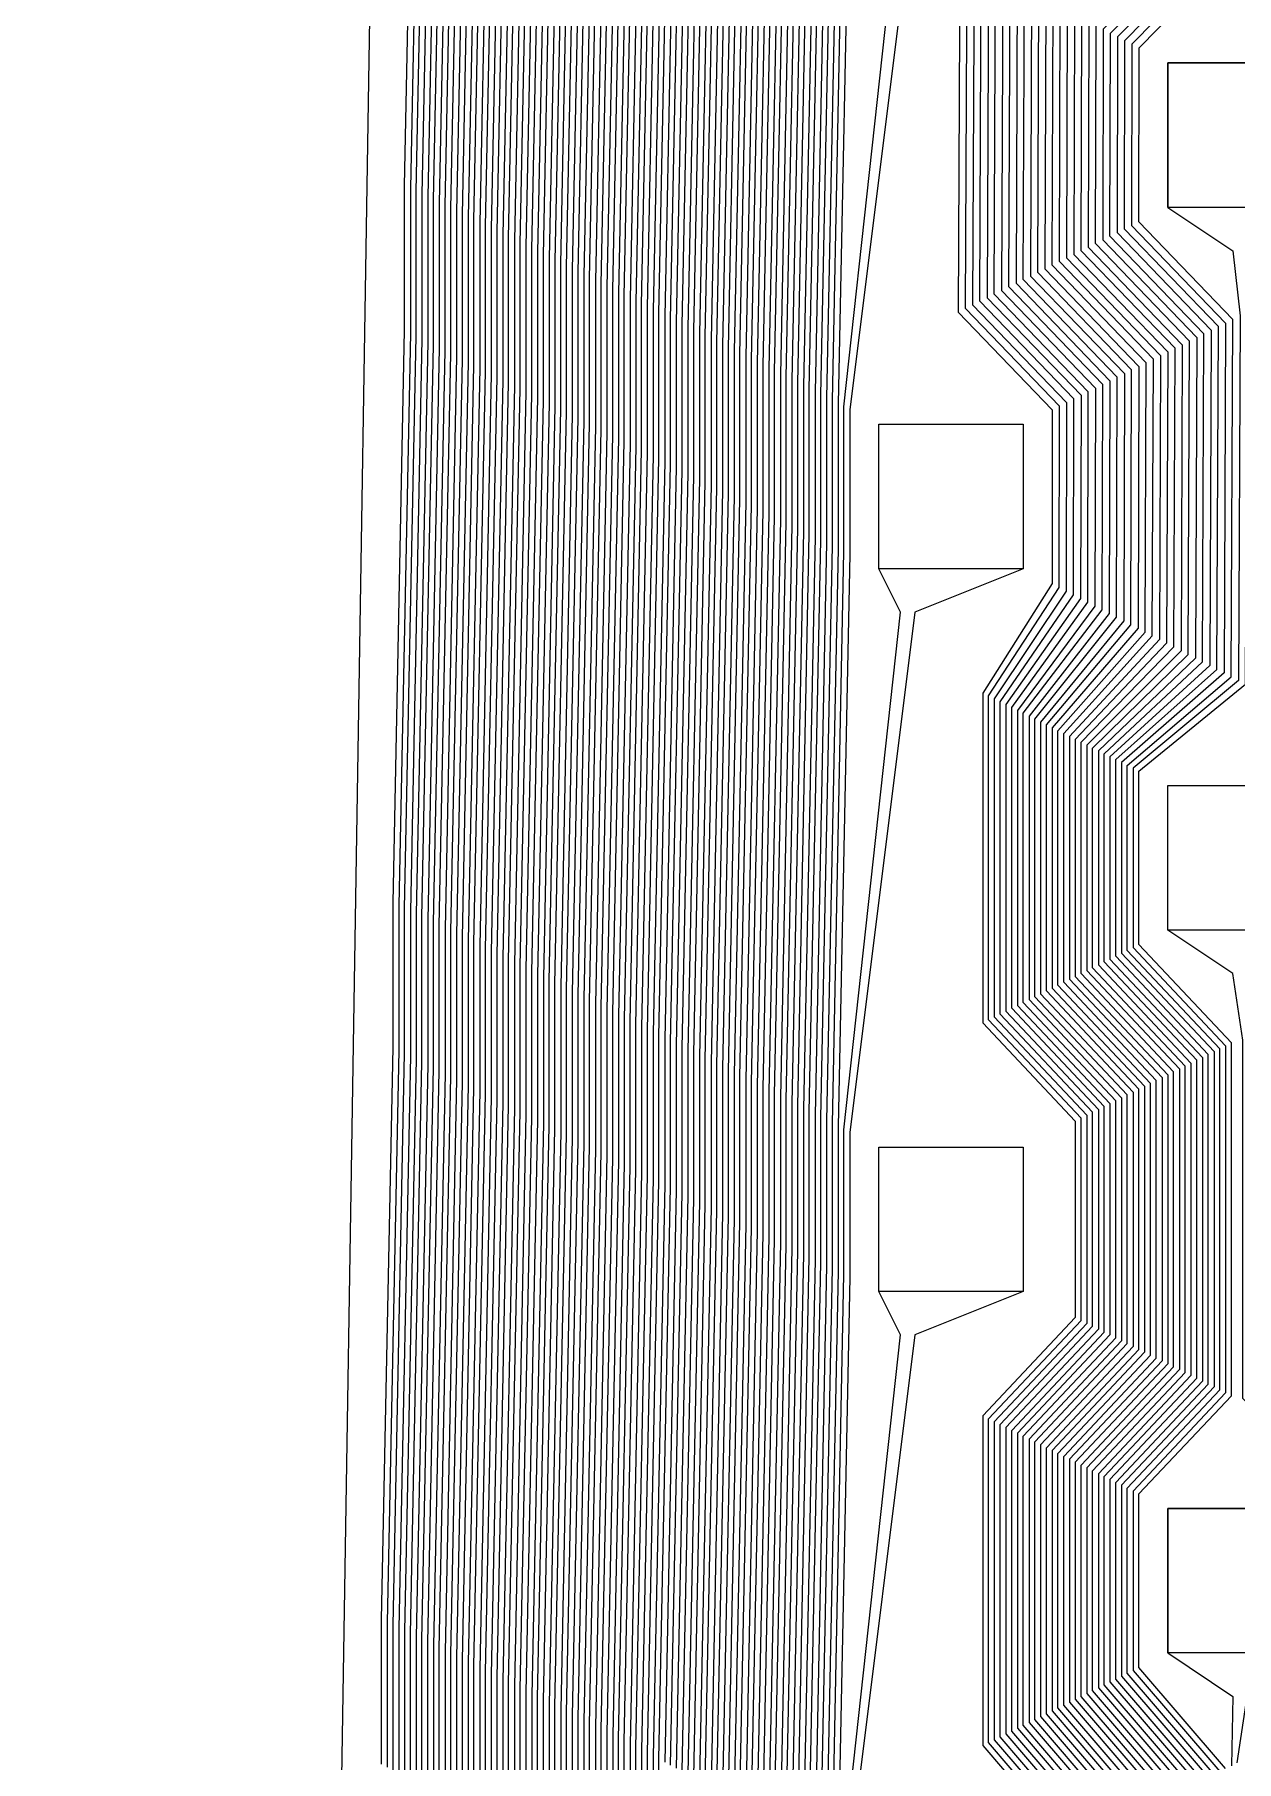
# Model space of a CAD drawing. Header units: inches. Extents: x 106592 to 209533, y 57057 to 74911.
# Drawn here: x 199059.2 to 199142.3, y 72986.3 to 73105.7 of the extents above; entities that cross this region are included whole.
import ezdxf

# ---------------------------------------------------------------- set-up
doc = ezdxf.new("R2010")
doc.units = ezdxf.units.IN
doc.header["$MEASUREMENT"] = 0
for name, color, linetype in [('metal', 221, 'Continuous'), ('nitride window', 40, 'Continuous'), ('profile', 140, 'Continuous')]:
    doc.layers.add(name, color=color, linetype=linetype)

msp = doc.modelspace()

# ---------------------------------------------------------------- linework, layer by layer
at = {"layer": 'metal'}
for points in [[(199103.56, 73525.83), (199102.76, 73486.23), (199102.76, 73476.23), (199101.96, 73436.64), (199101.96, 73426.64), (199101.16, 73387.04), (199101.16, 73377.04), (199100.36, 73337.44), (199100.36, 73327.44), (199099.56, 73287.84), (199099.56, 73277.84), (199098.76, 73238.25), (199098.76, 73228.25), (199097.96, 73188.65), (199097.96, 73178.65), (199097.16, 73139.05), (199097.16, 73129.05), (199096.36, 73089.45), (199096.36, 73079.45), (199095.56, 73039.86), (199095.56, 73029.86), (199094.76, 72990.26), (199094.76, 72980.26)], [(199095.16, 72980.06), (199095.16, 72990.06), (199095.96, 73029.66), (199095.96, 73039.66), (199096.76, 73079.25), (199096.76, 73089.25), (199097.56, 73128.85), (199097.56, 73138.85), (199098.36, 73178.45), (199098.36, 73188.45), (199099.16, 73228.05), (199099.16, 73238.05), (199099.96, 73277.64), (199099.96, 73287.64), (199100.76, 73327.24), (199100.76, 73337.24), (199101.56, 73376.84), (199101.56, 73386.84), (199102.36, 73426.44), (199102.36, 73436.44), (199103.16, 73476.03), (199103.16, 73486.03), (199103.96, 73525.63)], [(199104.36, 73525.43), (199103.56, 73485.83), (199103.56, 73475.83), (199102.76, 73436.23), (199102.76, 73426.23), (199101.96, 73386.64), (199101.96, 73376.64), (199101.16, 73337.04), (199101.16, 73327.04), (199100.36, 73287.44), (199100.36, 73277.44), (199099.56, 73237.84), (199099.56, 73227.84), (199098.76, 73188.25), (199098.76, 73178.25), (199097.96, 73138.65), (199097.96, 73128.65), (199097.16, 73089.05), (199097.16, 73079.05), (199096.36, 73039.45), (199096.36, 73029.45), (199095.56, 72989.86), (199095.56, 72979.86)], [(199095.96, 72979.66), (199095.96, 72989.66), (199096.76, 73029.25), (199096.76, 73039.25), (199097.56, 73078.85), (199097.56, 73088.85), (199098.36, 73128.45), (199098.36, 73138.45), (199099.16, 73178.05), (199099.16, 73188.05), (199099.96, 73227.64), (199099.96, 73237.64), (199100.76, 73277.24), (199100.76, 73287.24), (199101.56, 73326.84), (199101.56, 73336.84), (199102.36, 73376.44), (199102.36, 73386.44), (199103.16, 73426.03), (199103.16, 73436.03), (199103.96, 73475.63), (199103.96, 73485.63), (199104.76, 73525.23)], [(199105.16, 73525.03), (199104.36, 73485.43), (199104.36, 73475.43), (199103.56, 73435.83), (199103.56, 73425.83), (199102.76, 73386.23), (199102.76, 73376.23), (199101.96, 73336.64), (199101.96, 73326.64), (199101.16, 73287.04), (199101.16, 73277.04), (199100.36, 73237.44), (199100.36, 73227.44), (199099.56, 73187.84), (199099.56, 73177.84), (199098.76, 73138.25), (199098.76, 73128.25), (199097.96, 73088.65), (199097.96, 73078.65), (199097.16, 73039.05), (199097.16, 73029.05), (199096.36, 72989.45), (199096.36, 72979.45)], [(199096.76, 72979.25), (199096.76, 72989.25), (199097.56, 73028.85), (199097.56, 73038.85), (199098.36, 73078.45), (199098.36, 73088.45), (199099.16, 73128.05), (199099.16, 73138.05), (199099.96, 73177.64), (199099.96, 73187.64), (199100.76, 73227.24), (199100.76, 73237.24), (199101.56, 73276.84), (199101.56, 73286.84), (199102.36, 73326.44), (199102.36, 73336.44), (199103.16, 73376.03), (199103.16, 73386.03), (199103.96, 73425.63), (199103.96, 73435.63), (199104.76, 73475.23), (199104.76, 73485.23), (199105.56, 73524.83)], [(199105.96, 73524.62), (199105.16, 73485.03), (199105.16, 73475.03), (199104.36, 73435.43), (199104.36, 73425.43), (199103.56, 73385.83), (199103.56, 73375.83), (199102.76, 73336.23), (199102.76, 73326.23), (199101.96, 73286.64), (199101.96, 73276.64), (199101.16, 73237.04), (199101.16, 73227.04), (199100.36, 73187.44), (199100.36, 73177.44), (199099.56, 73137.84), (199099.56, 73127.84), (199098.76, 73088.25), (199098.76, 73078.25), (199097.96, 73038.65), (199097.96, 73028.65), (199097.16, 72989.05), (199097.16, 72979.05)], [(199097.56, 72978.85), (199097.56, 72988.85), (199098.36, 73028.45), (199098.36, 73038.45), (199099.16, 73078.05), (199099.16, 73088.05), (199099.96, 73127.64), (199099.96, 73137.64), (199100.76, 73177.24), (199100.76, 73187.24), (199101.56, 73226.84), (199101.56, 73236.84), (199102.36, 73276.44), (199102.36, 73286.44), (199103.16, 73326.03), (199103.16, 73336.03), (199103.96, 73375.63), (199103.96, 73385.63), (199104.76, 73425.23), (199104.76, 73435.23), (199105.56, 73474.83), (199105.56, 73484.83), (199106.36, 73524.42)], [(199106.76, 73524.22), (199105.96, 73484.62), (199105.96, 73474.62), (199105.16, 73435.03), (199105.16, 73425.03), (199104.36, 73385.43), (199104.36, 73375.43), (199103.56, 73335.83), (199103.56, 73325.83), (199102.76, 73286.23), (199102.76, 73276.23), (199101.96, 73236.64), (199101.96, 73226.64), (199101.16, 73187.04), (199101.16, 73177.04), (199100.36, 73137.44), (199100.36, 73127.44), (199099.56, 73087.84), (199099.56, 73077.84), (199098.76, 73038.25), (199098.76, 73028.25), (199097.96, 72988.65), (199097.96, 72978.65)], [(199098.36, 72978.45), (199098.36, 72988.45), (199099.16, 73028.05), (199099.16, 73038.05), (199099.96, 73077.64), (199099.96, 73087.64), (199100.76, 73127.24), (199100.76, 73137.24), (199101.56, 73176.84), (199101.56, 73186.84), (199102.36, 73226.44), (199102.36, 73236.44), (199103.16, 73276.03), (199103.16, 73286.03), (199103.96, 73325.63), (199103.96, 73335.63), (199104.76, 73375.23), (199104.76, 73385.23), (199105.56, 73424.83), (199105.56, 73434.83), (199106.36, 73474.42), (199106.36, 73484.42), (199107.16, 73524.02)], [(199107.56, 73523.82), (199106.76, 73484.22), (199106.76, 73474.22), (199105.96, 73434.62), (199105.96, 73424.62), (199105.16, 73385.03), (199105.16, 73375.03), (199104.36, 73335.43), (199104.36, 73325.43), (199103.56, 73285.83), (199103.56, 73275.83), (199102.76, 73236.23), (199102.76, 73226.23), (199101.96, 73186.64), (199101.96, 73176.64), (199101.16, 73137.04), (199101.16, 73127.04), (199100.36, 73087.44), (199100.36, 73077.44), (199099.56, 73037.84), (199099.56, 73027.84), (199098.76, 72988.25), (199098.76, 72978.25)], [(199107.96, 73523.62), (199107.16, 73484.02), (199107.16, 73474.02), (199106.36, 73434.42), (199106.36, 73424.42), (199105.56, 73384.83), (199105.56, 73374.83), (199104.76, 73335.23), (199104.76, 73325.23), (199103.96, 73285.63), (199103.96, 73275.63), (199103.16, 73236.03), (199103.16, 73226.03), (199102.36, 73186.44), (199102.36, 73176.44), (199101.56, 73136.84), (199101.56, 73126.84), (199100.76, 73087.24), (199100.76, 73077.24), (199099.96, 73037.64), (199099.96, 73027.64), (199099.16, 72988.05), (199099.16, 72978.05)], [(199099.56, 72977.84), (199099.56, 72987.84), (199100.36, 73027.44), (199100.36, 73037.44), (199101.16, 73077.04), (199101.16, 73087.04), (199101.96, 73126.64), (199101.96, 73136.64), (199102.76, 73176.23), (199102.76, 73186.23), (199103.56, 73225.83), (199103.56, 73235.83), (199104.36, 73275.43), (199104.36, 73285.43), (199105.16, 73325.03), (199105.16, 73335.03), (199105.96, 73374.62), (199105.96, 73384.62), (199106.76, 73424.22), (199106.76, 73434.22), (199107.56, 73473.82), (199107.56, 73483.82), (199108.36, 73523.42)], [(199099.96, 72977.64), (199099.96, 72987.64), (199100.76, 73027.24), (199100.76, 73037.24), (199101.56, 73076.84), (199101.56, 73086.84), (199102.36, 73126.44), (199102.36, 73136.44), (199103.16, 73176.03), (199103.16, 73186.03), (199103.96, 73225.63), (199103.96, 73235.63), (199104.76, 73275.23), (199104.76, 73285.23), (199105.56, 73324.83), (199105.56, 73334.83), (199106.36, 73374.42), (199106.36, 73384.42), (199107.16, 73424.02), (199107.16, 73434.02), (199107.96, 73473.62), (199107.96, 73483.62), (199108.76, 73523.22)], [(199109.16, 73523.01), (199108.36, 73483.42), (199108.36, 73473.42), (199107.56, 73433.82), (199107.56, 73423.82), (199106.76, 73384.22), (199106.76, 73374.22), (199105.96, 73334.62), (199105.96, 73324.62), (199105.16, 73285.03), (199105.16, 73275.03), (199104.36, 73235.43), (199104.36, 73225.43), (199103.56, 73185.83), (199103.56, 73175.83), (199102.76, 73136.23), (199102.76, 73126.23), (199101.96, 73086.64), (199101.96, 73076.64), (199101.16, 73037.04), (199101.16, 73027.04), (199100.36, 72987.44), (199100.36, 72977.44)], [(199100.76, 72977.24), (199100.76, 72987.24), (199101.56, 73026.84), (199101.56, 73036.84), (199102.36, 73076.44), (199102.36, 73086.44), (199103.16, 73126.03), (199103.16, 73136.03), (199103.96, 73175.63), (199103.96, 73185.63), (199104.76, 73225.23), (199104.76, 73235.23), (199105.56, 73274.83), (199105.56, 73284.83), (199106.36, 73324.42), (199106.36, 73334.42), (199107.16, 73374.02), (199107.16, 73384.02), (199107.96, 73423.62), (199107.96, 73433.62), (199108.76, 73473.22), (199108.76, 73483.22), (199109.56, 73522.81)], [(199109.96, 73522.61), (199109.16, 73483.01), (199109.16, 73473.01), (199108.36, 73433.42), (199108.36, 73423.42), (199107.56, 73383.82), (199107.56, 73373.82), (199106.76, 73334.22), (199106.76, 73324.22), (199105.96, 73284.62), (199105.96, 73274.62), (199105.16, 73235.03), (199105.16, 73225.03), (199104.36, 73185.43), (199104.36, 73175.43), (199103.56, 73135.83), (199103.56, 73125.83), (199102.76, 73086.23), (199102.76, 73076.23), (199101.96, 73036.64), (199101.96, 73026.64), (199101.16, 72987.04), (199101.16, 72977.04)], [(199101.56, 72976.84), (199101.56, 72986.84), (199102.36, 73026.44), (199102.36, 73036.44), (199103.16, 73076.03), (199103.16, 73086.03), (199103.96, 73125.63), (199103.96, 73135.63), (199104.76, 73175.23), (199104.76, 73185.23), (199105.56, 73224.83), (199105.56, 73234.83), (199106.36, 73274.42), (199106.36, 73284.42), (199107.16, 73324.02), (199107.16, 73334.02), (199107.96, 73373.62), (199107.96, 73383.62), (199108.76, 73423.22), (199108.76, 73433.22), (199109.56, 73472.81), (199109.56, 73482.81), (199110.36, 73522.41)], [(199110.76, 73522.21), (199109.96, 73482.61), (199109.96, 73472.61), (199109.16, 73433.01), (199109.16, 73423.01), (199108.36, 73383.42), (199108.36, 73373.42), (199107.56, 73333.82), (199107.56, 73323.82), (199106.76, 73284.22), (199106.76, 73274.22), (199105.96, 73234.62), (199105.96, 73224.62), (199105.16, 73185.03), (199105.16, 73175.03), (199104.36, 73135.43), (199104.36, 73125.43), (199103.56, 73085.83), (199103.56, 73075.83), (199102.76, 73036.23), (199102.76, 73026.23), (199101.96, 72986.64), (199101.96, 72976.64)], [(199102.36, 72976.44), (199102.36, 72986.44), (199103.16, 73026.03), (199103.16, 73036.03), (199103.96, 73075.63), (199103.96, 73085.63), (199104.76, 73125.23), (199104.76, 73135.23), (199105.56, 73174.83), (199105.56, 73184.83), (199106.36, 73224.42), (199106.36, 73234.42), (199107.16, 73274.02), (199107.16, 73284.02), (199107.96, 73323.62), (199107.96, 73333.62), (199108.76, 73373.22), (199108.76, 73383.22), (199109.56, 73422.81), (199109.56, 73432.81), (199110.36, 73472.41), (199110.36, 73482.41), (199111.16, 73522.01)], [(199111.56, 73521.81), (199110.76, 73482.21), (199110.76, 73472.21), (199109.96, 73432.61), (199109.96, 73422.61), (199109.16, 73383.01), (199109.16, 73373.01), (199108.36, 73333.42), (199108.36, 73323.42), (199107.56, 73283.82), (199107.56, 73273.82), (199106.76, 73234.22), (199106.76, 73224.22), (199105.96, 73184.62), (199105.96, 73174.62), (199105.16, 73135.03), (199105.16, 73125.03), (199104.36, 73085.43), (199104.36, 73075.43), (199103.56, 73035.83), (199103.56, 73025.83), (199102.76, 72986.23)], [(199103.16, 72986.03), (199103.96, 73025.63), (199103.96, 73035.63), (199104.76, 73075.23), (199104.76, 73085.23), (199105.56, 73124.83), (199105.56, 73134.83), (199106.36, 73174.42), (199106.36, 73184.42), (199107.16, 73224.02), (199107.16, 73234.02), (199107.96, 73273.62), (199107.96, 73283.62), (199108.76, 73323.22), (199108.76, 73333.22), (199109.56, 73372.81), (199109.56, 73382.81), (199110.36, 73422.41), (199110.36, 73432.41), (199111.16, 73472.01), (199111.16, 73482.01), (199111.96, 73521.61)], [(199112.36, 73521.4), (199111.56, 73481.81), (199111.56, 73471.81), (199110.76, 73432.21), (199110.76, 73422.21), (199109.96, 73382.61), (199109.96, 73372.61), (199109.16, 73333.01), (199109.16, 73323.01), (199108.36, 73283.42), (199108.36, 73273.42), (199107.56, 73233.82), (199107.56, 73223.82), (199106.76, 73184.22), (199106.76, 73174.22), (199105.96, 73134.62), (199105.96, 73124.62), (199105.16, 73085.03), (199105.16, 73075.03), (199104.36, 73035.43), (199104.36, 73025.43), (199103.56, 72985.83)], [(199103.96, 72985.63), (199104.76, 73025.23), (199104.76, 73035.23), (199105.56, 73074.83), (199105.56, 73084.83), (199106.36, 73124.42), (199106.36, 73134.42), (199107.16, 73174.02), (199107.16, 73184.02), (199107.96, 73223.62), (199107.96, 73233.62), (199108.76, 73273.22), (199108.76, 73283.22), (199109.56, 73322.81), (199109.56, 73332.81), (199110.36, 73372.41), (199110.36, 73382.41), (199111.16, 73422.01), (199111.16, 73432.01), (199111.96, 73471.61), (199111.96, 73481.61), (199112.76, 73521.2)], [(199113.16, 73521), (199112.36, 73481.4), (199112.36, 73471.4), (199111.56, 73431.81), (199111.56, 73421.81), (199110.76, 73382.21), (199110.76, 73372.21), (199109.96, 73332.61), (199109.96, 73322.61), (199109.16, 73283.01), (199109.16, 73273.01), (199108.36, 73233.42), (199108.36, 73223.42), (199107.56, 73183.82), (199107.56, 73173.82), (199106.76, 73134.22), (199106.76, 73124.22), (199105.96, 73084.62), (199105.96, 73074.62), (199105.16, 73035.03), (199105.16, 73025.03), (199104.36, 72985.43)], [(199104.76, 72985.23), (199105.56, 73024.83), (199105.56, 73034.83), (199106.36, 73074.42), (199106.36, 73084.42), (199107.16, 73124.02), (199107.16, 73134.02), (199107.96, 73173.62), (199107.96, 73183.62), (199108.76, 73223.22), (199108.76, 73233.22), (199109.56, 73272.81), (199109.56, 73282.81), (199110.36, 73322.41), (199110.36, 73332.41), (199111.16, 73372.01), (199111.16, 73382.01), (199111.96, 73421.61), (199111.96, 73431.61), (199112.76, 73471.2), (199112.76, 73481.2), (199113.56, 73520.8)], [(199113.96, 73520.6), (199113.16, 73481), (199113.16, 73471), (199112.36, 73431.4), (199112.36, 73421.4), (199111.56, 73381.81), (199111.56, 73371.81), (199110.76, 73332.21), (199110.76, 73322.21), (199109.96, 73282.61), (199109.96, 73272.61), (199109.16, 73233.01), (199109.16, 73223.01), (199108.36, 73183.42), (199108.36, 73173.42), (199107.56, 73133.82), (199107.56, 73123.82), (199106.76, 73084.22), (199106.76, 73074.22), (199105.96, 73034.62), (199105.96, 73024.62), (199105.16, 72985.03)], [(199105.56, 72984.83), (199106.36, 73024.42), (199106.36, 73034.42), (199107.16, 73074.02), (199107.16, 73084.02), (199107.96, 73123.62), (199107.96, 73133.62), (199108.76, 73173.22), (199108.76, 73183.22), (199109.56, 73222.81), (199109.56, 73232.81), (199110.36, 73272.41), (199110.36, 73282.41), (199111.16, 73322.01), (199111.16, 73332.01), (199111.96, 73371.61), (199111.96, 73381.61), (199112.76, 73421.2), (199112.76, 73431.2), (199113.56, 73470.8), (199113.56, 73480.8), (199114.36, 73520.4)], [(199114.76, 73520.2), (199113.96, 73480.6), (199113.96, 73470.6), (199113.16, 73431), (199113.16, 73421), (199112.36, 73381.4), (199112.36, 73371.4), (199111.56, 73331.81), (199111.56, 73321.81), (199110.76, 73282.21), (199110.76, 73272.21), (199109.96, 73232.61), (199109.96, 73222.61), (199109.16, 73183.01), (199109.16, 73173.01), (199108.36, 73133.42), (199108.36, 73123.42), (199107.56, 73083.82), (199107.56, 73073.82), (199106.76, 73034.22), (199106.76, 73024.22), (199105.96, 72984.62)], [(199106.36, 72984.42), (199107.16, 73024.02), (199107.16, 73034.02), (199107.96, 73073.62), (199107.96, 73083.62), (199108.76, 73123.22), (199108.76, 73133.22), (199109.56, 73172.81), (199109.56, 73182.81), (199110.36, 73222.41), (199110.36, 73232.41), (199111.16, 73272.01), (199111.16, 73282.01), (199111.96, 73321.61), (199111.96, 73331.61), (199112.76, 73371.2), (199112.76, 73381.2), (199113.56, 73420.8), (199113.56, 73430.8), (199114.36, 73470.4), (199114.36, 73480.4), (199115.16, 73519.99)], [(199115.56, 73519.79), (199114.76, 73480.2), (199114.76, 73470.2), (199113.96, 73430.6), (199113.96, 73420.6), (199113.16, 73381), (199113.16, 73371), (199112.36, 73331.4), (199112.36, 73321.4), (199111.56, 73281.81), (199111.56, 73271.81), (199110.76, 73232.21), (199110.76, 73222.21), (199109.96, 73182.61), (199109.96, 73172.61), (199109.16, 73133.01), (199109.16, 73123.01), (199108.36, 73083.42), (199108.36, 73073.42), (199107.56, 73033.82), (199107.56, 73023.82), (199106.76, 72984.22)], [(199107.16, 72984.02), (199107.96, 73023.62), (199107.96, 73033.62), (199108.76, 73073.22), (199108.76, 73083.22), (199109.56, 73122.81), (199109.56, 73132.81), (199110.36, 73172.41), (199110.36, 73182.41), (199111.16, 73222.01), (199111.16, 73232.01), (199111.96, 73271.61), (199111.96, 73281.61), (199112.76, 73321.2), (199112.76, 73331.2), (199113.56, 73370.8), (199113.56, 73380.8), (199114.36, 73420.4), (199114.36, 73430.4), (199115.16, 73469.99), (199115.16, 73479.99), (199119.06, 73515.79)], [(199120.06, 73515.79), (199115.56, 73479.79), (199115.56, 73469.79), (199114.76, 73430.2), (199114.76, 73420.2), (199113.96, 73380.6), (199113.96, 73370.6), (199113.16, 73331), (199113.16, 73321), (199112.36, 73281.4), (199112.36, 73271.4), (199111.56, 73231.81), (199111.56, 73221.81), (199110.76, 73182.21), (199110.76, 73172.21), (199109.96, 73132.61), (199109.96, 73122.61), (199109.16, 73083.01), (199109.16, 73073.01), (199108.36, 73033.42), (199108.36, 73023.42), (199107.56, 72983.82)], [(199083.16, 72986.1), (199083.16, 72996.1), (199083.96, 73035.69), (199083.96, 73045.69), (199084.76, 73085.29), (199084.76, 73095.29), (199085.56, 73134.89), (199085.56, 73144.89), (199086.36, 73184.49), (199086.36, 73194.49), (199087.16, 73234.08), (199087.16, 73244.08), (199087.96, 73283.68), (199087.96, 73293.68), (199088.76, 73333.28), (199088.76, 73343.28), (199089.56, 73382.88), (199089.56, 73392.88), (199090.36, 73432.47), (199090.36, 73442.47), (199091.16, 73482.07), (199091.16, 73492.07)], [(199091.56, 73491.87), (199091.56, 73481.87), (199090.76, 73442.27), (199090.76, 73432.27), (199089.96, 73392.68), (199089.96, 73382.68), (199089.16, 73343.08), (199089.16, 73333.08), (199088.36, 73293.48), (199088.36, 73283.48), (199087.56, 73243.88), (199087.56, 73233.88), (199086.76, 73194.29), (199086.76, 73184.29), (199085.96, 73144.69), (199085.96, 73134.69), (199085.16, 73095.09), (199085.16, 73085.09), (199084.36, 73045.49), (199084.36, 73035.49), (199083.56, 72995.9), (199083.56, 72985.9)], [(199083.96, 72985.69), (199083.96, 72995.69), (199084.76, 73035.29), (199084.76, 73045.29), (199085.56, 73084.89), (199085.56, 73094.89), (199086.36, 73134.49), (199086.36, 73144.49), (199087.16, 73184.08), (199087.16, 73194.08), (199087.96, 73233.68), (199087.96, 73243.68), (199088.76, 73283.28), (199088.76, 73293.28), (199089.56, 73332.88), (199089.56, 73342.88), (199090.36, 73382.47), (199090.36, 73392.47), (199091.16, 73432.07), (199091.16, 73442.07), (199091.96, 73481.67), (199091.96, 73491.67)], [(199092.36, 73491.47), (199092.36, 73481.47), (199091.56, 73441.87), (199091.56, 73431.87), (199090.76, 73392.27), (199090.76, 73382.27), (199089.96, 73342.68), (199089.96, 73332.68), (199089.16, 73293.08), (199089.16, 73283.08), (199088.36, 73243.48), (199088.36, 73233.48), (199087.56, 73193.88), (199087.56, 73183.88), (199086.76, 73144.29), (199086.76, 73134.29), (199085.96, 73094.69), (199085.96, 73084.69), (199085.16, 73045.09), (199085.16, 73035.09), (199084.36, 72995.49), (199084.36, 72985.49)], [(199092.76, 73491.27), (199092.76, 73481.27), (199091.96, 73441.67), (199091.96, 73431.67), (199091.16, 73392.07), (199091.16, 73382.07), (199090.36, 73342.47), (199090.36, 73332.47), (199089.56, 73292.88), (199089.56, 73282.88), (199088.76, 73243.28), (199088.76, 73233.28), (199087.96, 73193.68), (199087.96, 73183.68), (199087.16, 73144.08), (199087.16, 73134.08), (199086.36, 73094.49), (199086.36, 73084.49), (199085.56, 73044.89), (199085.56, 73034.89), (199084.76, 72995.29), (199084.76, 72985.29)], [(199085.16, 72985.09), (199085.16, 72995.09), (199085.96, 73034.69), (199085.96, 73044.69), (199086.76, 73084.29), (199086.76, 73094.29), (199087.56, 73133.88), (199087.56, 73143.88), (199088.36, 73183.48), (199088.36, 73193.48), (199089.16, 73233.08), (199089.16, 73243.08), (199089.96, 73282.68), (199089.96, 73292.68), (199090.76, 73332.27), (199090.76, 73342.27), (199091.56, 73381.87), (199091.56, 73391.87), (199092.36, 73431.47), (199092.36, 73441.47), (199093.16, 73481.06), (199093.16, 73491.06)], [(199093.56, 73490.86), (199093.56, 73480.86), (199092.76, 73441.27), (199092.76, 73431.27), (199091.96, 73391.67), (199091.96, 73381.67), (199091.16, 73342.07), (199091.16, 73332.07), (199090.36, 73292.47), (199090.36, 73282.47), (199089.56, 73242.88), (199089.56, 73232.88), (199088.76, 73193.28), (199088.76, 73183.28), (199087.96, 73143.68), (199087.96, 73133.68), (199087.16, 73094.08), (199087.16, 73084.08), (199086.36, 73044.49), (199086.36, 73034.49), (199085.56, 72994.89), (199085.56, 72984.89)], [(199085.96, 72984.69), (199085.96, 72994.69), (199086.76, 73034.29), (199086.76, 73044.29), (199087.56, 73083.88), (199087.56, 73093.88), (199088.36, 73133.48), (199088.36, 73143.48), (199089.16, 73183.08), (199089.16, 73193.08), (199089.96, 73232.68), (199089.96, 73242.68), (199090.76, 73282.27), (199090.76, 73292.27), (199091.56, 73331.87), (199091.56, 73341.87), (199092.36, 73381.47), (199092.36, 73391.47), (199093.16, 73431.06), (199093.16, 73441.06), (199093.96, 73480.66), (199093.96, 73490.66)], [(199086.36, 72984.49), (199086.36, 72994.49), (199087.16, 73034.08), (199087.16, 73044.08), (199087.96, 73083.68), (199087.96, 73093.68), (199088.76, 73133.28), (199088.76, 73143.28), (199089.56, 73182.88), (199089.56, 73192.88), (199090.36, 73232.47), (199090.36, 73242.47), (199091.16, 73282.07), (199091.16, 73292.07), (199091.96, 73331.67), (199091.96, 73341.67), (199092.76, 73381.27), (199092.76, 73391.27), (199093.56, 73430.86), (199093.56, 73440.86), (199094.36, 73480.46), (199094.36, 73490.46)], [(199094.76, 73490.26), (199094.76, 73480.26), (199093.96, 73440.66), (199093.96, 73430.66), (199093.16, 73391.06), (199093.16, 73381.06), (199092.36, 73341.47), (199092.36, 73331.47), (199091.56, 73291.87), (199091.56, 73281.87), (199090.76, 73242.27), (199090.76, 73232.27), (199089.96, 73192.68), (199089.96, 73182.68), (199089.16, 73143.08), (199089.16, 73133.08), (199088.36, 73093.48), (199088.36, 73083.48), (199087.56, 73043.88), (199087.56, 73033.88), (199086.76, 72994.29), (199086.76, 72984.29)], [(199087.16, 72984.08), (199087.16, 72994.08), (199087.96, 73033.68), (199087.96, 73043.68), (199088.76, 73083.28), (199088.76, 73093.28), (199089.56, 73132.88), (199089.56, 73142.88), (199090.36, 73182.47), (199090.36, 73192.47), (199091.16, 73232.07), (199091.16, 73242.07), (199091.96, 73281.67), (199091.96, 73291.67), (199092.76, 73331.27), (199092.76, 73341.27), (199093.56, 73380.86), (199093.56, 73390.86), (199094.36, 73430.46), (199094.36, 73440.46), (199095.16, 73480.06), (199095.16, 73490.06)], [(199095.56, 73489.86), (199095.56, 73479.86), (199094.76, 73440.26), (199094.76, 73430.26), (199093.96, 73390.66), (199093.96, 73380.66), (199093.16, 73341.06), (199093.16, 73331.06), (199092.36, 73291.47), (199092.36, 73281.47), (199091.56, 73241.87), (199091.56, 73231.87), (199090.76, 73192.27), (199090.76, 73182.27), (199089.96, 73142.68), (199089.96, 73132.68), (199089.16, 73093.08), (199089.16, 73083.08), (199088.36, 73043.48), (199088.36, 73033.48), (199087.56, 72993.88), (199087.56, 72983.88)], [(199087.96, 72983.68), (199087.96, 72993.68), (199088.76, 73033.28), (199088.76, 73043.28), (199089.56, 73082.88), (199089.56, 73092.88), (199090.36, 73132.47), (199090.36, 73142.47), (199091.16, 73182.07), (199091.16, 73192.07), (199091.96, 73231.67), (199091.96, 73241.67), (199092.76, 73281.27), (199092.76, 73291.27), (199093.56, 73330.86), (199093.56, 73340.86), (199094.36, 73380.46), (199094.36, 73390.46), (199095.16, 73430.06), (199095.16, 73440.06), (199095.96, 73479.66), (199095.96, 73489.66)], [(199096.36, 73489.45), (199096.36, 73479.45), (199095.56, 73439.86), (199095.56, 73429.86), (199094.76, 73390.26), (199094.76, 73380.26), (199093.96, 73340.66), (199093.96, 73330.66), (199093.16, 73291.06), (199093.16, 73281.06), (199092.36, 73241.47), (199092.36, 73231.47), (199091.56, 73191.87), (199091.56, 73181.87), (199090.76, 73142.27), (199090.76, 73132.27), (199089.96, 73092.68), (199089.96, 73082.68), (199089.16, 73043.08), (199089.16, 73033.08), (199088.36, 72993.48), (199088.36, 72983.48)], [(199088.76, 72983.28), (199088.76, 72993.28), (199089.56, 73032.88), (199089.56, 73042.88), (199090.36, 73082.47), (199090.36, 73092.47), (199091.16, 73132.07), (199091.16, 73142.07), (199091.96, 73181.67), (199091.96, 73191.67), (199092.76, 73231.27), (199092.76, 73241.27), (199093.56, 73280.86), (199093.56, 73290.86), (199094.36, 73330.46), (199094.36, 73340.46), (199095.16, 73380.06), (199095.16, 73390.06), (199095.96, 73429.66), (199095.96, 73439.66), (199096.76, 73479.25), (199096.76, 73489.25)], [(199097.16, 73489.05), (199097.16, 73479.05), (199096.36, 73439.45), (199096.36, 73429.45), (199095.56, 73389.86), (199095.56, 73379.86), (199094.76, 73340.26), (199094.76, 73330.26), (199093.96, 73290.66), (199093.96, 73280.66), (199093.16, 73241.06), (199093.16, 73231.06), (199092.36, 73191.47), (199092.36, 73181.47), (199091.56, 73141.87), (199091.56, 73131.87), (199090.76, 73092.27), (199090.76, 73082.27), (199089.96, 73042.68), (199089.96, 73032.68), (199089.16, 72993.08), (199089.16, 72983.08)], [(199089.56, 72982.88), (199089.56, 72992.88), (199090.36, 73032.47), (199090.36, 73042.47), (199091.16, 73082.07), (199091.16, 73092.07), (199091.96, 73131.67), (199091.96, 73141.67), (199092.76, 73181.27), (199092.76, 73191.27), (199093.56, 73230.86), (199093.56, 73240.86), (199094.36, 73280.46), (199094.36, 73290.46), (199095.16, 73330.06), (199095.16, 73340.06), (199095.96, 73379.66), (199095.96, 73389.66), (199096.76, 73429.25), (199096.76, 73439.25), (199097.56, 73478.85), (199097.56, 73488.85)], [(199097.96, 73488.65), (199097.96, 73478.65), (199097.16, 73439.05), (199097.16, 73429.05), (199096.36, 73389.45), (199096.36, 73379.45), (199095.56, 73339.86), (199095.56, 73329.86), (199094.76, 73290.26), (199094.76, 73280.26), (199093.96, 73240.66), (199093.96, 73230.66), (199093.16, 73191.06), (199093.16, 73181.06), (199092.36, 73141.47), (199092.36, 73131.47), (199091.56, 73091.87), (199091.56, 73081.87), (199090.76, 73042.27), (199090.76, 73032.27), (199089.96, 72992.68), (199089.96, 72982.68)], [(199090.36, 72982.47), (199090.36, 72992.47), (199091.16, 73032.07), (199091.16, 73042.07), (199091.96, 73081.67), (199091.96, 73091.67), (199092.76, 73131.27), (199092.76, 73141.27), (199093.56, 73180.86), (199093.56, 73190.86), (199094.36, 73230.46), (199094.36, 73240.46), (199095.16, 73280.06), (199095.16, 73290.06), (199095.96, 73329.66), (199095.96, 73339.66), (199096.76, 73379.25), (199096.76, 73389.25), (199097.56, 73428.85), (199097.56, 73438.85), (199098.36, 73478.45), (199098.36, 73488.45)], [(199098.76, 73488.25), (199098.76, 73478.25), (199097.96, 73438.65), (199097.96, 73428.65), (199097.16, 73389.05), (199097.16, 73379.05), (199096.36, 73339.45), (199096.36, 73329.45), (199095.56, 73289.86), (199095.56, 73279.86), (199094.76, 73240.26), (199094.76, 73230.26), (199093.96, 73190.66), (199093.96, 73180.66), (199093.16, 73141.06), (199093.16, 73131.06), (199092.36, 73091.47), (199092.36, 73081.47), (199091.56, 73041.87), (199091.56, 73031.87), (199090.76, 72992.27), (199090.76, 72982.27)], [(199091.16, 72982.07), (199091.16, 72992.07), (199091.96, 73031.67), (199091.96, 73041.67), (199092.76, 73081.27), (199092.76, 73091.27), (199093.56, 73130.86), (199093.56, 73140.86), (199094.36, 73180.46), (199094.36, 73190.46), (199095.16, 73230.06), (199095.16, 73240.06), (199095.96, 73279.66), (199095.96, 73289.66), (199096.76, 73329.25), (199096.76, 73339.25), (199097.56, 73378.85), (199097.56, 73388.85), (199098.36, 73428.45), (199098.36, 73438.45), (199099.16, 73478.05), (199099.16, 73488.05)], [(199099.56, 73487.84), (199099.56, 73477.84), (199098.76, 73438.25), (199098.76, 73428.25), (199097.96, 73388.65), (199097.96, 73378.65), (199097.16, 73339.05), (199097.16, 73329.05), (199096.36, 73289.45), (199096.36, 73279.45), (199095.56, 73239.86), (199095.56, 73229.86), (199094.76, 73190.26), (199094.76, 73180.26), (199093.96, 73140.66), (199093.96, 73130.66), (199093.16, 73091.06), (199093.16, 73081.06), (199092.36, 73041.47), (199092.36, 73031.47), (199091.56, 72991.87), (199091.56, 72981.87)], [(199091.96, 72981.67), (199091.96, 72991.67), (199092.76, 73031.27), (199092.76, 73041.27), (199093.56, 73080.86), (199093.56, 73090.86), (199094.36, 73130.46), (199094.36, 73140.46), (199095.16, 73180.06), (199095.16, 73190.06), (199095.96, 73229.66), (199095.96, 73239.66), (199096.76, 73279.25), (199096.76, 73289.25), (199097.56, 73328.85), (199097.56, 73338.85), (199098.36, 73378.45), (199098.36, 73388.45), (199099.16, 73428.05), (199099.16, 73438.05), (199099.96, 73477.64), (199099.96, 73487.64)], [(199100.36, 73487.44), (199100.36, 73477.44), (199099.56, 73437.84), (199099.56, 73427.84), (199098.76, 73388.25), (199098.76, 73378.25), (199097.96, 73338.65), (199097.96, 73328.65), (199097.16, 73289.05), (199097.16, 73279.05), (199096.36, 73239.45), (199096.36, 73229.45), (199095.56, 73189.86), (199095.56, 73179.86), (199094.76, 73140.26), (199094.76, 73130.26), (199093.96, 73090.66), (199093.96, 73080.66), (199093.16, 73041.06), (199093.16, 73031.06), (199092.36, 72991.47), (199092.36, 72981.47)], [(199092.76, 72981.27), (199092.76, 72991.27), (199093.56, 73030.86), (199093.56, 73040.86), (199094.36, 73080.46), (199094.36, 73090.46), (199095.16, 73130.06), (199095.16, 73140.06), (199095.96, 73179.66), (199095.96, 73189.66), (199096.76, 73229.25), (199096.76, 73239.25), (199097.56, 73278.85), (199097.56, 73288.85), (199098.36, 73328.45), (199098.36, 73338.45), (199099.16, 73378.05), (199099.16, 73388.05), (199099.96, 73427.64), (199099.96, 73437.64), (199100.76, 73477.24), (199100.76, 73487.24)], [(199101.16, 73487.04), (199101.16, 73477.04), (199100.36, 73437.44), (199100.36, 73427.44), (199099.56, 73387.84), (199099.56, 73377.84), (199098.76, 73338.25), (199098.76, 73328.25), (199097.96, 73288.65), (199097.96, 73278.65), (199097.16, 73239.05), (199097.16, 73229.05), (199096.36, 73189.45), (199096.36, 73179.45), (199095.56, 73139.86), (199095.56, 73129.86), (199094.76, 73090.26), (199094.76, 73080.26), (199093.96, 73040.66), (199093.96, 73030.66), (199093.16, 72991.06), (199093.16, 72981.06)], [(199101.56, 73486.84), (199101.56, 73476.84), (199100.76, 73437.24), (199100.76, 73427.24), (199099.96, 73387.64), (199099.96, 73377.64), (199099.16, 73338.05), (199099.16, 73328.05), (199098.36, 73288.45), (199098.36, 73278.45), (199097.56, 73238.85), (199097.56, 73228.85), (199096.76, 73189.25), (199096.76, 73179.25), (199095.96, 73139.66), (199095.96, 73129.66), (199095.16, 73090.06), (199095.16, 73080.06), (199094.36, 73040.46), (199094.36, 73030.46), (199093.56, 72990.86), (199093.56, 72980.86)], [(199093.96, 72980.66), (199093.96, 72990.66), (199094.76, 73030.26), (199094.76, 73040.26), (199095.56, 73079.86), (199095.56, 73089.86), (199096.36, 73129.45), (199096.36, 73139.45), (199097.16, 73179.05), (199097.16, 73189.05), (199097.96, 73228.65), (199097.96, 73238.65), (199098.76, 73278.25), (199098.76, 73288.25), (199099.56, 73327.84), (199099.56, 73337.84), (199100.36, 73377.44), (199100.36, 73387.44), (199101.16, 73427.04), (199101.16, 73437.04), (199101.96, 73476.64), (199101.96, 73486.64)], [(199094.36, 72980.46), (199094.36, 72990.46), (199095.16, 73030.06), (199095.16, 73040.06), (199095.96, 73079.66), (199095.96, 73089.66), (199096.76, 73129.25), (199096.76, 73139.25), (199097.56, 73178.85), (199097.56, 73188.85), (199098.36, 73228.45), (199098.36, 73238.45), (199099.16, 73278.05), (199099.16, 73288.05), (199099.96, 73327.64), (199099.96, 73337.64), (199100.76, 73377.24), (199100.76, 73387.24), (199101.56, 73426.84), (199101.56, 73436.84), (199102.36, 73476.44), (199102.36, 73486.44)], [(199107.96, 72983.62), (199108.76, 73023.22), (199108.76, 73033.22), (199109.56, 73072.81), (199109.56, 73082.81), (199110.36, 73122.41), (199110.36, 73132.41), (199111.16, 73172.01), (199111.16, 73182.01), (199111.96, 73221.61), (199111.96, 73231.61), (199112.76, 73271.2), (199112.76, 73281.2), (199113.56, 73320.8)], [(199113.96, 73320.6), (199113.16, 73281), (199113.16, 73271), (199112.36, 73231.4), (199112.36, 73221.4), (199111.56, 73181.81), (199111.56, 73171.81), (199110.76, 73132.21), (199110.76, 73122.21), (199109.96, 73082.61), (199109.96, 73072.61), (199109.16, 73033.01), (199109.16, 73023.01), (199108.36, 72983.42)], [(199108.76, 72983.22), (199109.56, 73022.81), (199109.56, 73032.81), (199110.36, 73072.41), (199110.36, 73082.41), (199111.16, 73122.01), (199111.16, 73132.01), (199111.96, 73171.61), (199111.96, 73181.61), (199112.76, 73221.2), (199112.76, 73231.2), (199113.56, 73270.8), (199113.56, 73280.8), (199114.36, 73320.4)], [(199114.76, 73320.2), (199113.96, 73280.6), (199113.96, 73270.6), (199113.16, 73231), (199113.16, 73221), (199112.36, 73181.4), (199112.36, 73171.4), (199111.56, 73131.81), (199111.56, 73121.81), (199110.76, 73082.21), (199110.76, 73072.21), (199109.96, 73032.61), (199109.96, 73022.61), (199109.16, 72983.01)], [(199109.56, 72982.81), (199110.36, 73022.41), (199110.36, 73032.41), (199111.16, 73072.01), (199111.16, 73082.01), (199111.96, 73121.61), (199111.96, 73131.61), (199112.76, 73171.2), (199112.76, 73181.2), (199113.56, 73220.8), (199113.56, 73230.8), (199114.36, 73270.4), (199114.36, 73280.4), (199115.16, 73319.99)], [(199115.56, 73319.79), (199114.76, 73280.2), (199114.76, 73270.2), (199113.96, 73230.6), (199113.96, 73220.6), (199113.16, 73181), (199113.16, 73171), (199112.36, 73131.4), (199112.36, 73121.4), (199111.56, 73081.81), (199111.56, 73071.81), (199110.76, 73032.21), (199110.76, 73022.21), (199109.96, 72982.61)], [(199110.36, 72982.41), (199111.16, 73022.01), (199111.16, 73032.01), (199111.96, 73071.61), (199111.96, 73081.61), (199112.76, 73121.2), (199112.76, 73131.2), (199113.56, 73170.8), (199113.56, 73180.8), (199114.36, 73220.4), (199114.36, 73230.4), (199115.16, 73269.99), (199115.16, 73279.99), (199119.06, 73315.79)], [(199120.06, 73315.79), (199115.56, 73279.79), (199115.56, 73269.79), (199114.76, 73230.2), (199114.76, 73220.2), (199113.96, 73180.6), (199113.96, 73170.6), (199113.16, 73131), (199113.16, 73121), (199112.36, 73081.4), (199112.36, 73071.4), (199111.56, 73031.81), (199111.56, 73021.81), (199110.76, 72982.21)], [(199111.96, 72981.61), (199112.76, 73021.2), (199112.76, 73031.2), (199113.56, 73070.8), (199113.56, 73080.8), (199114.36, 73120.4), (199114.36, 73130.4), (199115.16, 73169.99), (199115.16, 73179.99), (199119.06, 73215.79), (199117.56, 73218.79), (199117.56, 73228.79), (199127.56, 73228.79), (199127.56, 73218.79), (199120.06, 73215.79), (199115.56, 73179.79), (199115.56, 73169.79), (199114.76, 73130.2), (199114.76, 73120.2), (199113.96, 73080.6), (199113.96, 73070.6), (199113.16, 73031), (199113.16, 73021), (199112.36, 72981.4)], [(199111.16, 72982.01), (199111.96, 73021.61), (199111.96, 73031.61), (199112.76, 73071.2), (199112.76, 73081.2), (199113.56, 73120.8), (199113.56, 73130.8), (199114.36, 73170.4), (199114.36, 73180.4), (199115.16, 73219.99)], [(199115.56, 73219.79), (199114.76, 73180.2), (199114.76, 73170.2), (199113.96, 73130.6), (199113.96, 73120.6), (199113.16, 73081), (199113.16, 73071), (199112.36, 73031.4), (199112.36, 73021.4), (199111.56, 72981.81)], [(199126.06, 73188.04), (199131.56, 73180.79), (199131.53, 73166.73), (199125.16, 73160.23), (199125.06, 73137.54), (199131.56, 73130.79), (199131.53, 73116.73), (199125.16, 73110.23), (199125.06, 73087.54), (199131.56, 73080.79), (199131.53, 73066.73), (199126.36, 73059.39), (199126.36, 73038.19), (199132.76, 73031.39), (199132.76, 73016.19), (199126.36, 73009.39), (199126.36, 72988.19), (199132.36, 72981.19)], [(199132.76, 72981.39), (199126.76, 72988.39), (199126.76, 73009.19), (199133.16, 73015.99), (199133.16, 73031.59), (199126.76, 73038.39), (199126.76, 73059.19), (199132.03, 73066.47), (199132.06, 73081.04), (199125.56, 73087.79), (199125.65, 73109.97), (199132.03, 73116.47), (199132.06, 73131.04), (199125.56, 73137.79), (199125.65, 73159.97), (199132.03, 73166.47), (199132.06, 73181.04), (199126.56, 73188.29)], [(199127.06, 73188.54), (199132.56, 73181.29), (199132.52, 73166.21), (199126.15, 73159.71), (199126.06, 73138.04), (199132.56, 73131.29), (199132.52, 73116.21), (199126.15, 73109.71), (199126.06, 73088.04), (199132.56, 73081.29), (199132.52, 73066.21), (199127.16, 73058.99), (199127.16, 73038.59), (199133.56, 73031.79), (199133.56, 73015.79), (199127.16, 73008.99), (199127.16, 72988.59), (199133.16, 72981.59)], [(199133.56, 72981.79), (199127.56, 72988.79), (199127.56, 73008.79), (199133.96, 73015.59), (199133.96, 73031.99), (199127.56, 73038.79), (199127.56, 73058.79), (199133.02, 73065.95), (199133.06, 73081.54), (199126.56, 73088.29), (199126.65, 73109.45), (199133.02, 73115.95), (199133.06, 73131.54), (199126.56, 73138.29), (199126.65, 73159.45), (199133.02, 73165.95), (199133.06, 73181.54), (199127.56, 73188.79)], [(199128.06, 73189.04), (199133.56, 73181.79), (199133.51, 73165.7), (199127.14, 73159.2), (199127.06, 73138.54), (199133.56, 73131.79), (199133.51, 73115.7), (199127.14, 73109.2), (199127.06, 73088.54), (199133.56, 73081.79), (199133.51, 73065.7), (199127.96, 73058.59), (199127.96, 73038.99), (199134.36, 73032.19), (199134.36, 73015.39), (199127.96, 73008.59), (199127.96, 72988.99), (199133.96, 72981.99)], [(199124.06, 73187.04), (199129.56, 73179.79), (199129.55, 73167.76), (199123.17, 73161.26), (199123.06, 73136.54), (199129.56, 73129.79), (199129.55, 73117.76), (199123.17, 73111.26), (199123.06, 73086.54), (199129.56, 73079.79), (199129.55, 73067.76), (199124.76, 73060.19), (199124.76, 73037.39), (199131.16, 73030.59), (199131.16, 73016.99), (199124.76, 73010.19), (199124.76, 72987.39), (199130.76, 72980.39)], [(199131.16, 72980.59), (199125.16, 72987.59), (199125.16, 73009.99), (199131.56, 73016.79), (199131.56, 73030.79), (199125.16, 73037.59), (199125.16, 73059.99), (199130.04, 73067.5), (199130.06, 73080.04), (199123.56, 73086.79), (199123.67, 73111), (199130.04, 73117.5), (199130.06, 73130.04), (199123.56, 73136.79), (199123.67, 73161), (199130.04, 73167.5), (199130.06, 73180.04), (199124.56, 73187.29)], [(199125.06, 73187.54), (199130.56, 73180.29), (199130.54, 73167.24), (199124.16, 73160.74), (199124.06, 73137.04), (199130.56, 73130.29), (199130.54, 73117.24), (199124.16, 73110.74), (199124.06, 73087.04), (199130.56, 73080.29), (199130.54, 73067.24), (199125.56, 73059.79), (199125.56, 73037.79), (199131.96, 73030.99), (199131.96, 73016.59), (199125.56, 73009.79), (199125.56, 72987.79), (199131.56, 72980.79)], [(199131.96, 72980.99), (199125.96, 72987.99), (199125.96, 73009.59), (199132.36, 73016.39), (199132.36, 73031.19), (199125.96, 73037.99), (199125.96, 73059.59), (199131.03, 73066.98), (199131.06, 73080.54), (199124.56, 73087.29), (199124.66, 73110.48), (199131.03, 73116.98), (199131.06, 73130.54), (199124.56, 73137.29), (199124.66, 73160.48), (199131.03, 73166.98), (199131.06, 73180.54), (199125.56, 73187.79)], [(199139.96, 72984.99), (199133.96, 72991.99), (199133.96, 73005.59), (199140.36, 73012.39), (199140.36, 73035.19), (199133.96, 73041.99), (199133.96, 73055.59), (199140.96, 73061.83), (199141.06, 73085.54), (199134.56, 73092.29), (199134.58, 73105.33), (199140.96, 73111.83), (199141.06, 73135.54), (199134.56, 73142.29), (199134.58, 73155.33), (199140.96, 73161.83), (199141.06, 73185.54)], [(199141.56, 73185.79), (199141.45, 73161.58), (199135.08, 73155.07), (199135.06, 73142.54), (199141.56, 73135.79), (199141.45, 73111.58), (199135.08, 73105.07), (199135.06, 73092.54), (199141.56, 73085.79), (199141.45, 73061.58), (199134.36, 73055.39), (199134.36, 73042.19), (199140.76, 73035.39), (199140.76, 73012.19), (199134.36, 73005.39), (199134.36, 72992.19), (199140.36, 72985.19)], [(199140.76, 72985.39), (199134.76, 72992.39), (199134.76, 73005.19), (199141.16, 73011.99), (199141.16, 73035.59), (199134.76, 73042.39), (199134.76, 73055.19), (199141.95, 73061.32), (199142.06, 73086.04), (199135.56, 73092.79), (199135.58, 73104.82), (199141.95, 73111.32), (199142.06, 73136.04), (199135.56, 73142.79), (199135.58, 73154.82), (199141.95, 73161.32), (199142.06, 73186.04)], [(199138.36, 72984.19), (199132.36, 72991.19), (199132.36, 73006.39), (199138.76, 73013.19), (199138.76, 73034.39), (199132.36, 73041.19), (199132.36, 73056.39), (199138.97, 73062.86), (199139.06, 73084.54), (199132.56, 73091.29), (199132.6, 73106.36), (199138.97, 73112.86), (199139.06, 73134.54), (199132.56, 73141.29), (199132.6, 73156.36), (199138.97, 73162.86), (199139.06, 73184.54)], [(199139.56, 73184.79), (199139.47, 73162.61), (199133.1, 73156.11), (199133.06, 73141.54), (199139.56, 73134.79), (199139.47, 73112.61), (199133.1, 73106.11), (199133.06, 73091.54), (199139.56, 73084.79), (199139.47, 73062.61), (199132.76, 73056.19), (199132.76, 73041.39), (199139.16, 73034.59), (199139.16, 73012.99), (199132.76, 73006.19), (199132.76, 72991.39), (199138.76, 72984.39)], [(199139.16, 72984.59), (199133.16, 72991.59), (199133.16, 73005.99), (199139.56, 73012.79), (199139.56, 73034.79), (199133.16, 73041.59), (199133.16, 73055.99), (199139.96, 73062.35), (199140.06, 73085.04), (199133.56, 73091.79), (199133.59, 73105.85), (199139.96, 73112.35), (199140.06, 73135.04), (199133.56, 73141.79), (199133.59, 73155.85), (199139.96, 73162.35), (199140.06, 73185.04)], [(199140.56, 73185.29), (199140.46, 73162.09), (199134.09, 73155.59), (199134.06, 73142.04), (199140.56, 73135.29), (199140.46, 73112.09), (199134.09, 73105.59), (199134.06, 73092.04), (199140.56, 73085.29), (199140.46, 73062.09), (199133.56, 73055.79), (199133.56, 73041.79), (199139.96, 73034.99), (199139.96, 73012.59), (199133.56, 73005.79), (199133.56, 72991.79), (199139.56, 72984.79)], [(199136.36, 72983.19), (199130.36, 72990.19), (199130.36, 73007.39), (199136.76, 73014.19), (199136.76, 73033.39), (199130.36, 73040.19), (199130.36, 73057.39), (199136.49, 73064.15), (199136.56, 73083.29), (199130.06, 73090.04), (199130.12, 73107.65), (199136.49, 73114.15), (199136.56, 73133.29), (199130.06, 73140.04), (199130.12, 73157.65), (199136.49, 73164.15), (199136.56, 73183.29)], [(199137.06, 73183.54), (199136.99, 73163.89), (199130.61, 73157.39), (199130.56, 73140.29), (199137.06, 73133.54), (199136.99, 73113.89), (199130.61, 73107.39), (199130.56, 73090.29), (199137.06, 73083.54), (199136.99, 73063.89), (199130.76, 73057.19), (199130.76, 73040.39), (199137.16, 73033.59), (199137.16, 73013.99), (199130.76, 73007.19), (199130.76, 72990.39), (199136.76, 72983.39)], [(199137.56, 73183.79), (199137.48, 73163.64), (199131.11, 73157.14), (199131.06, 73140.54), (199137.56, 73133.79), (199137.48, 73113.64), (199131.11, 73107.14), (199131.06, 73090.54), (199137.56, 73083.79), (199137.48, 73063.64), (199131.16, 73056.99), (199131.16, 73040.59), (199137.56, 73033.79), (199137.56, 73013.79), (199131.16, 73006.99), (199131.16, 72990.59), (199137.16, 72983.59)], [(199137.56, 72983.79), (199131.56, 72990.79), (199131.56, 73006.79), (199137.96, 73013.59), (199137.96, 73033.99), (199131.56, 73040.79), (199131.56, 73056.79), (199137.98, 73063.38), (199138.06, 73084.04), (199131.56, 73090.79), (199131.61, 73106.88), (199137.98, 73113.38), (199138.06, 73134.04), (199131.56, 73140.79), (199131.61, 73156.88), (199137.98, 73163.38), (199138.06, 73184.04)], [(199138.56, 73184.29), (199138.48, 73163.12), (199132.1, 73156.62), (199132.06, 73141.04), (199138.56, 73134.29), (199138.48, 73113.12), (199132.1, 73106.62), (199132.06, 73091.04), (199138.56, 73084.29), (199138.48, 73063.12), (199131.96, 73056.59), (199131.96, 73040.99), (199138.36, 73034.19), (199138.36, 73013.39), (199131.96, 73006.59), (199131.96, 72990.99), (199137.96, 72983.99)], [(199134.36, 72982.19), (199128.36, 72989.19), (199128.36, 73008.39), (199134.76, 73015.19), (199134.76, 73032.39), (199128.36, 73039.19), (199128.36, 73058.39), (199134.01, 73065.44), (199134.06, 73082.04), (199127.56, 73088.79), (199127.64, 73108.94), (199134.01, 73115.44), (199134.06, 73132.04), (199127.56, 73138.79), (199127.64, 73158.94), (199134.01, 73165.44), (199134.06, 73182.04)], [(199134.56, 73182.29), (199134.51, 73165.18), (199128.13, 73158.68), (199128.06, 73139.04), (199134.56, 73132.29), (199134.51, 73115.18), (199128.13, 73108.68), (199128.06, 73089.04), (199134.56, 73082.29), (199134.51, 73065.18), (199128.76, 73058.19), (199128.76, 73039.39), (199135.16, 73032.59), (199135.16, 73014.99), (199128.76, 73008.19), (199128.76, 72989.39), (199134.76, 72982.39)], [(199135.16, 72982.59), (199129.16, 72989.59), (199129.16, 73007.99), (199135.56, 73014.79), (199135.56, 73032.79), (199129.16, 73039.59), (199129.16, 73057.99), (199135, 73064.92), (199135.06, 73082.54), (199128.56, 73089.29), (199128.63, 73108.42), (199135, 73114.92), (199135.06, 73132.54), (199128.56, 73139.29), (199128.63, 73158.42), (199135, 73164.92), (199135.06, 73182.54)], [(199135.56, 73182.79), (199135.5, 73164.67), (199129.13, 73158.17), (199129.06, 73139.54), (199135.56, 73132.79), (199135.5, 73114.67), (199129.13, 73108.17), (199129.06, 73089.54), (199135.56, 73082.79), (199135.5, 73064.67), (199129.56, 73057.79), (199129.56, 73039.79), (199135.96, 73032.99), (199135.96, 73014.59), (199129.56, 73007.79), (199129.56, 72989.79), (199135.56, 72982.79)], [(199135.96, 72982.99), (199129.96, 72989.99), (199129.96, 73007.59), (199136.36, 73014.39), (199136.36, 73033.19), (199129.96, 73039.99), (199129.96, 73057.59), (199136, 73064.41), (199136.06, 73083.04), (199129.56, 73089.79), (199129.62, 73107.91), (199136, 73114.41), (199136.06, 73133.04), (199129.56, 73139.79), (199129.62, 73157.91), (199136, 73164.41), (199136.06, 73183.04)], [(199112.76, 72981.2), (199113.56, 73020.8), (199113.56, 73030.8), (199114.36, 73070.4), (199114.36, 73080.4), (199115.16, 73119.99), (199115.16, 73129.99), (199119.06, 73165.79), (199117.56, 73168.79), (199117.56, 73178.79), (199127.56, 73178.79), (199127.56, 73168.79), (199120.06, 73165.79), (199115.56, 73129.79), (199115.56, 73119.79), (199114.76, 73080.2), (199114.76, 73070.2), (199113.96, 73030.6), (199113.96, 73020.6), (199113.16, 72981)], [(199113.56, 72980.8), (199114.36, 73020.4), (199114.36, 73030.4), (199115.16, 73069.99), (199115.16, 73079.99), (199119.06, 73115.79), (199117.56, 73118.79), (199117.56, 73128.79), (199127.56, 73128.79), (199127.56, 73118.79), (199120.06, 73115.79), (199115.56, 73079.79), (199115.56, 73069.79), (199114.76, 73030.2), (199114.76, 73020.2), (199113.96, 72980.6)], [(199141.56, 72985.79), (199135.56, 72992.79), (199135.56, 73004.79), (199141.96, 73011.59), (199141.96, 73035.99), (199135.56, 73042.79), (199135.56, 73054.79), (199142.94, 73060.8), (199143.06, 73086.54), (199143.06, 73090.79), (199147.56, 73093.79), (199147.56, 73103.79), (199137.56, 73103.79), (199137.56, 73093.79), (199142.06, 73090.79), (199142.56, 73086.29), (199142.45, 73061.06), (199135.16, 73054.99), (199135.16, 73042.59), (199141.56, 73035.79), (199141.56, 73011.79), (199135.16, 73004.99), (199135.16, 72992.59), (199141.16, 72985.59)], [(199114.36, 72980.4), (199115.16, 73019.99), (199115.16, 73029.99), (199119.06, 73065.79), (199117.56, 73068.79), (199117.56, 73078.79), (199127.56, 73078.79), (199127.56, 73068.79), (199120.06, 73065.79), (199115.56, 73029.79), (199115.56, 73019.79), (199114.76, 72980.2)], [(199143.16, 72985.99), (199149.56, 72992.79), (199149.56, 73004.79), (199142.76, 73011.39), (199142.76, 73036.19), (199142.06, 73040.79), (199137.56, 73043.79), (199137.56, 73053.79), (199147.56, 73053.79), (199147.56, 73043.79), (199143.06, 73040.79), (199143.16, 73035.99), (199143.16, 73011.59), (199149.96, 73004.99), (199149.96, 72992.59), (199143.56, 72985.79)], [(199115.16, 72979.99), (199119.06, 73015.79), (199117.56, 73018.79), (199117.56, 73028.79), (199127.56, 73028.79), (199127.56, 73018.79), (199120.06, 73015.79), (199115.56, 72979.79)], [(199142.36, 72986.19), (199143.06, 72990.79), (199147.56, 72993.79), (199147.56, 73003.79), (199137.56, 73003.79), (199137.56, 72993.79), (199142.06, 72990.79), (199141.96, 72985.99)]]:
    msp.add_lwpolyline(points, dxfattribs=at)
at = {"layer": 'nitride window'}
for points in [[(199137.56, 73093.79), (199137.56, 73103.79), (199147.56, 73103.79), (199147.56, 73093.79)], [(199117.56, 73068.79), (199117.56, 73078.79), (199127.56, 73078.79), (199127.56, 73068.79)], [(199137.56, 73043.79), (199137.56, 73053.79), (199147.56, 73053.79), (199147.56, 73043.79)], [(199117.56, 73018.79), (199117.56, 73028.79), (199127.56, 73028.79), (199127.56, 73018.79)], [(199137.56, 72993.79), (199137.56, 73003.79), (199147.56, 73003.79), (199147.56, 72993.79)]]:
    msp.add_lwpolyline(points, close=True, dxfattribs=at)
at = {"layer": 'profile'}
msp.add_lwpolyline([(199059.19, 68431.39), (199059.16, 71803.08), (199076.16, 72718.11), (199100.16, 74226.03), (199100.16, 74226.03), (199110.36, 74730.4), (199117.56, 74778.79), (199142.59, 74911.39), (199167.56, 74778.79), (199174.76, 74730.4), (199185.76, 74226.44), (199209.76, 72718.31), (199225.96, 71803.08), (199225.99, 68431.39)], dxfattribs=at)

doc.saveas('drawing.dxf')
